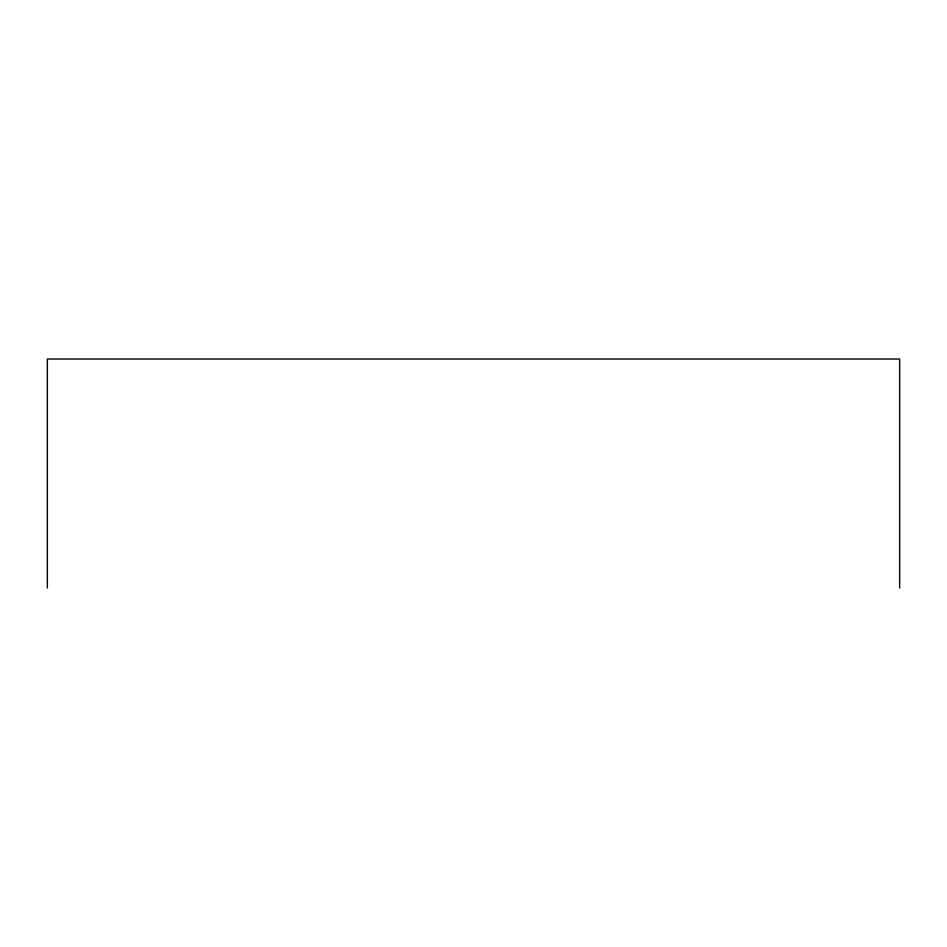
<?xml version="1.0" encoding="UTF-8"?>
<svg xmlns="http://www.w3.org/2000/svg" width="947" height="947" viewBox="0 0 947 947"><rect width="100%" height="100%" fill="white"/><g stroke="black" fill="none" stroke-linecap="round" stroke-linejoin="round"><path stroke-width="1.42" d="M899.65 587.969L899.65 359.031L47.35 359.031L47.35 587.969"/></g></svg>
